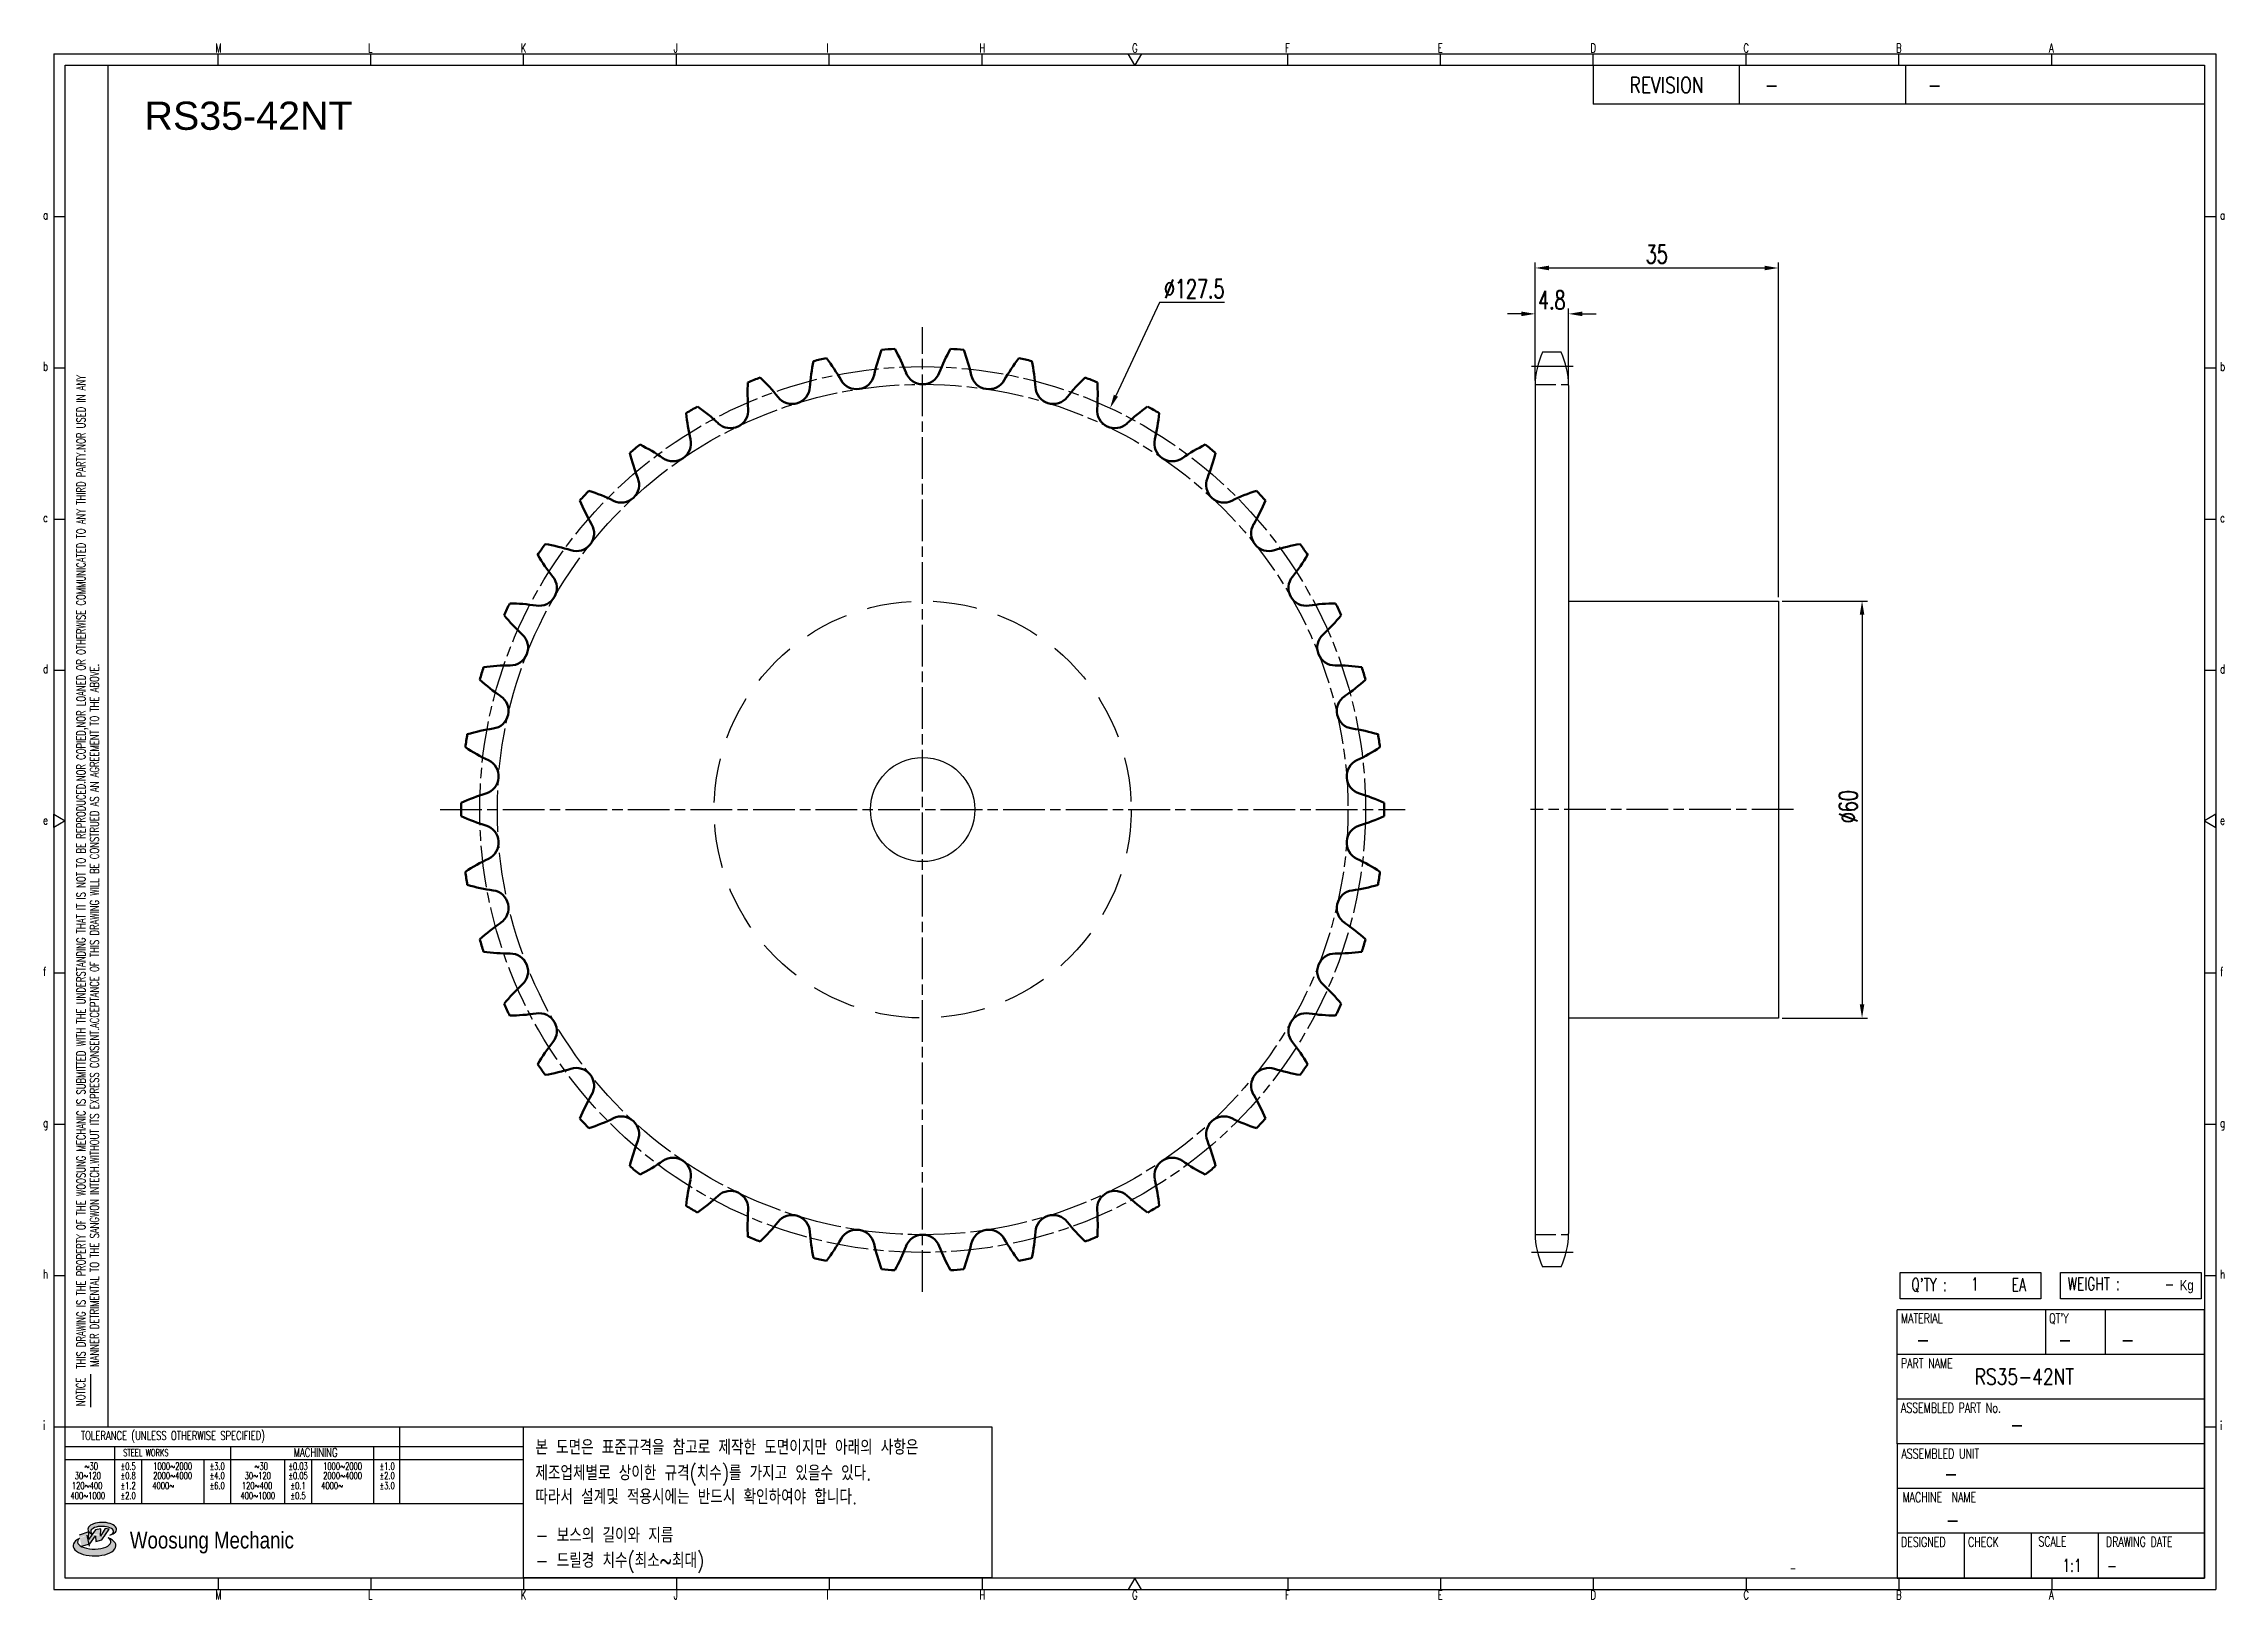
# Model space of a CAD drawing. Header units: millimetres. Extents: x -44811 to -44498, y 1096 to 1320.
import ezdxf
from ezdxf.enums import TextEntityAlignment as Align

# ---------------------------------------------------------------- set-up
doc = ezdxf.new("R2010")
doc.units = ezdxf.units.MM
for name, pattern in [('AM_ISO02W050', [7.5, 6, -1.5]), ('AM_ISO02W050x2', [3.75, 3, -0.75]), ('AM_ISO08W050', [18, 12, -1.5, 3, -1.5]), ('AM_ISO08W050x2', [9, 6, -0.75, 1.5, -0.75]), ('HIDDEN', [9.525, 6.35, -3.175])]:
    doc.linetypes.add(name, pattern=pattern)
for name, color, linetype, lineweight in [('AM_0N', 7, 'Continuous', 50), ('AM_3N', 6, 'AM_ISO02W050', 25), ('AM_7', 4, 'AM_ISO08W050', 25), ('AM_7N', 4, 'AM_ISO08W050', 25)]:
    doc.layers.add(name, color=color, linetype=linetype, lineweight=lineweight)
for name, color, linetype in [('HL', 2, 'HIDDEN'), ('S-DIM', 7, 'Continuous'), ('TITLE', 7, 'Continuous'), ('도면레이아웃', 7, 'Continuous')]:
    doc.layers.add(name, color=color, linetype=linetype)
doc.styles.add('HAN', font='ROMANS.shx', dxfattribs={"width": 0.7, "bigfont": 'whgtxt.shx'})
doc.styles.add('HKD_ST2', font='romans.shx', dxfattribs={"width": 0.7, "height": 4, "bigfont": '@extfont2.shx'})
doc.styles.add('HSG', font='SIMPLEX.shx', dxfattribs={"width": 0.7, "bigfont": 'HSG.shx'})
doc.styles.add('ROMANS', font='romans.shx', dxfattribs={"width": 0.7, "bigfont": 'whgtxt.shx'})
doc.styles.add('SLDTEXTSTYLE4', font='arial.ttf', dxfattribs={"width": 0.8})
doc.styles.get("Standard").update_dxf_attribs({"font": 'arial.ttf'})
doc.dimstyles.new('APP3.5', dxfattribs={"dimscale": 1.1, "dimtxt": 2.4, "dimasz": 1.8, "dimexe": 0.7, "dimexo": 0.5, "dimgap": 0.6, "dimtad": 1, "dimtoh": 1, "dimdec": 1, "dimrnd": 0.01, "dimzin": 9, "dimdsep": 46, "dimtxsty": 'HSG', "dimcen": 0, "dimclrd": 1, "dimclre": 1, "dimclrt": 256, "dimazin": 2, "dimtp": 1, "dimtm": 1, "dimtfac": 0.5, "dimtdec": 1, "dimtofl": 0, "dimtmove": 0, "dimatfit": 3, "dimfxl": 0, "dimtvp": 1, "dimtolj": 2, "dimlwd": -1, "dimlwe": -1, "dimarcsym": 0})

# ---------------------------------------------------------------- blocks, each defined once
blk = doc.blocks.new('SUYWSHJH')
at = {"layer": '도면레이아웃'}
h = blk.add_hatch(color=10, dxfattribs=at)
h.paths.add_polyline_path([(1.544, 35.177), (1.554, 34.966), (1.779, 35.034), (2.054, 35.422), (1.908, 35.446), (1.728, 35.167), (1.741, 35.439), (1.547, 35.405), (1.292, 35.041), (1.295, 35.33), (0.943, 35.208), (1.03, 34.8), (1.336, 34.885)])
edge = h.paths.add_edge_path()
edge.add_ellipse((1.795, 35.421), major_axis=(-0.53, 0), ratio=0.487785, start_angle=122.36065, end_angle=403.39574)
edge.add_line((1.411, 35.244), (1.419, 35.261))
edge.add_ellipse((1.798, 35.344), major_axis=(-0.423, 0), ratio=0.444396, start_angle=131.58977, end_angle=386.19408, ccw=False)
edge = h.paths.add_edge_path()
edge.add_ellipse((1.512, 34.815), major_axis=(-0.793, 0), ratio=0.480113, start_angle=314.67633, end_angle=590.85213)
edge.add_ellipse((1.501, 34.958), major_axis=(-0.62, 0), ratio=0.43311, start_angle=331.7024, end_angle=574.42495, ccw=False)
for p, q in [((0, 90.118), (80.15, 90.118)), ((0, 90.118), (0, 33.191)), ((6.089, 89.693), (6.089, 90.118)), ((11.753, 89.693), (11.753, 90.118)), ((17.418, 89.693), (17.418, 90.118)), ((23.082, 89.693), (23.082, 90.118)), ((28.746, 89.693), (28.746, 90.118)), ((34.411, 89.693), (34.411, 90.118)), ((45.739, 89.693), (45.739, 90.118)), ((51.404, 89.693), (51.404, 90.118)), ((57.068, 89.693), (57.068, 90.118)), ((62.732, 89.693), (62.732, 90.118)), ((68.397, 89.693), (68.397, 90.118)), ((74.061, 89.693), (74.061, 90.118)), ((80.15, 90.118), (80.15, 33.191)), ((0, 84.085), (0.425, 84.085)), ((79.725, 84.085), (80.15, 84.085)), ((0, 78.478), (0.425, 78.478)), ((79.725, 78.478), (80.15, 78.478)), ((0, 72.87), (0.425, 72.87)), ((79.725, 72.87), (80.15, 72.87)), ((0, 67.262), (0.425, 67.262)), ((79.725, 67.262), (80.15, 67.262)), ((0, 56.047), (0.425, 56.047)), ((79.725, 56.047), (80.15, 56.047)), ((0, 50.439), (0.425, 50.439)), ((79.725, 50.439), (80.15, 50.439)), ((0, 44.832), (0.425, 44.832)), ((79.725, 44.832), (80.15, 44.832)), ((1.377, 39.947), (1.377, 41.174)), ((0, 39.224), (0.425, 39.224)), ((79.725, 39.224), (80.15, 39.224)), ((0, 33.191), (80.15, 33.191)), ((6.089, 33.616), (6.089, 33.191)), ((11.753, 33.616), (11.753, 33.191)), ((17.418, 33.616), (17.418, 33.191)), ((23.082, 33.616), (23.082, 33.191)), ((28.746, 33.616), (28.746, 33.191)), ((34.411, 33.616), (34.411, 33.191)), ((45.739, 33.616), (45.739, 33.191)), ((51.404, 33.616), (51.404, 33.191)), ((57.068, 33.616), (57.068, 33.191)), ((62.732, 33.616), (62.732, 33.191)), ((68.397, 33.616), (68.397, 33.191)), ((74.061, 33.616), (74.061, 33.191))]:
    blk.add_line(p, q)
at = {"color": 2}
for p, q in [((2.017, 39.224), (2.017, 89.693)), ((0.425, 39.224), (17.418, 39.224)), ((12.816, 39.224), (12.816, 36.382)), ((17.418, 33.616), (17.418, 39.224)), ((0.425, 38.487), (17.418, 38.487)), ((0.425, 38.012), (17.418, 38.012)), ((2.257, 38.487), (2.257, 36.382)), ((3.257, 38.012), (3.257, 36.382)), ((5.557, 38.012), (5.557, 36.382)), ((6.557, 38.5), (6.557, 36.382)), ((8.557, 38.012), (8.557, 36.382)), ((9.557, 38.026), (9.557, 36.382)), ((11.857, 38.487), (11.857, 36.382)), ((0.425, 36.382), (17.418, 36.382))]:
    blk.add_line(p, q, dxfattribs=at)
at = {"color": 6, "ltscale": 0.5}
for p, q in [((57.068, 89.693), (57.068, 88.246)), ((62.47, 89.693), (62.47, 88.246)), ((68.635, 89.693), (68.635, 88.246)), ((79.725, 88.246), (57.068, 88.246)), ((68.336, 38.59), (68.336, 43.563)), ((79.725, 43.563), (68.336, 43.563)), ((73.827, 43.563), (73.827, 41.905)), ((76.037, 43.563), (76.037, 41.905)), ((79.725, 38.59), (79.725, 43.563)), ((79.725, 41.905), (68.336, 41.905)), ((79.725, 40.248), (68.336, 40.248)), ((68.336, 38.59), (68.336, 33.616)), ((79.725, 38.59), (68.336, 38.59)), ((79.725, 33.616), (79.725, 38.59)), ((79.725, 36.932), (68.336, 36.932)), ((79.725, 35.274), (68.336, 35.274)), ((70.822, 33.616), (70.822, 35.274)), ((73.309, 33.616), (73.309, 35.274)), ((75.796, 33.616), (75.796, 35.274)), ((68.336, 33.616), (79.725, 33.616))]:
    blk.add_line(p, q, dxfattribs=at)
for points in [[(40.075, 89.693), (39.83, 90.118), (40.32, 90.118)], [(0.425, 89.693), (79.725, 89.693), (79.725, 33.616), (0.425, 33.616)], [(0.425, 61.679), (0, 61.433), (0, 61.924)], [(79.725, 61.679), (80.15, 61.433), (80.15, 61.924)], [(40.075, 33.616), (39.83, 33.191), (40.32, 33.191)]]:
    blk.add_lwpolyline(points, close=True)
at = {"layer": 'TITLE', "color": 20}
for p, q in [((68.449, 43.961), (68.449, 44.936)), ((68.449, 44.936), (73.654, 44.936)), ((73.654, 44.936), (73.654, 43.961)), ((74.39, 43.961), (74.39, 44.936)), ((74.39, 44.936), (79.595, 44.936)), ((79.595, 44.936), (79.595, 43.961)), ((73.654, 43.961), (68.449, 43.961)), ((79.595, 43.961), (74.39, 43.961))]:
    blk.add_line(p, q, dxfattribs=at)
at = {"layer": '도면레이아웃'}
for p, q in [((1.295, 35.33), (0.943, 35.208)), ((1.03, 34.8), (1.336, 34.885)), ((1.224, 35.208), (1.311, 34.8)), ((1.224, 35.208), (1.224, 35.208)), ((1.547, 35.405), (1.292, 35.041)), ((1.292, 35.041), (1.295, 35.33)), ((1.336, 34.885), (1.544, 35.177)), ((1.419, 35.261), (1.411, 35.244)), ((1.544, 35.177), (1.554, 34.966)), ((1.741, 35.439), (1.547, 35.405)), ((1.554, 34.966), (1.779, 35.034)), ((1.908, 35.446), (1.728, 35.167)), ((1.728, 35.167), (1.741, 35.439)), ((1.779, 35.034), (2.054, 35.422)), ((2.054, 35.422), (1.908, 35.446))]:
    blk.add_line(p, q, dxfattribs=at)
for centre, major_axis, ratio, start_param, end_param in [((1.795, 35.421), (-0.53, 0), 0.487785, 2.135596, 7.040584), ((1.512, 34.815), (-0.793, 0), 0.480113, 5.492138, 10.312315), ((1.501, 34.958), (-0.62, 0), 0.43311, 5.789299, 10.025607), ((1.798, 35.344), (-0.423, 0), 0.444396, 2.296675, 6.740358)]:
    blk.add_ellipse(centre, major_axis=major_axis, ratio=ratio, start_param=start_param, end_param=end_param, dxfattribs=at)
at = {"color": 4, "style": 'HKD_ST2', "width": 0.7}
for s, p in [('M', (5.988, 90.164)), ('L', (11.652, 90.164)), ('K', (17.316, 90.164)), ('J', (22.981, 90.164)), ('I', (28.645, 90.164)), ('H', (34.309, 90.164)), ('G', (39.974, 90.164)), ('F', (45.638, 90.164)), ('E', (51.302, 90.164)), ('D', (56.967, 90.164)), ('C', (62.631, 90.164)), ('B', (68.295, 90.164)), ('A', (73.96, 90.164)), ('a', (-0.395, 83.976)), ('a', (80.305, 83.97)), ('b', (-0.395, 78.368)), ('b', (80.305, 78.362)), ('c', (-0.395, 72.76)), ('c', (80.305, 72.754)), ('d', (-0.395, 67.153)), ('d', (80.305, 67.147)), ('e', (-0.395, 61.545)), ('e', (80.305, 61.539)), ('f', (-0.395, 55.937)), ('f', (80.305, 55.931)), ('g', (-0.395, 50.33)), ('g', (80.305, 50.324)), ('h', (-0.395, 44.722)), ('h', (80.305, 44.716)), ('i', (-0.395, 39.114)), ('i', (80.305, 39.108)), ('M', (5.988, 32.824)), ('L', (11.652, 32.824)), ('K', (17.316, 32.824)), ('J', (22.981, 32.824)), ('I', (28.645, 32.824)), ('H', (34.309, 32.824)), ('G', (39.974, 32.824)), ('F', (45.638, 32.824)), ('E', (51.302, 32.824)), ('D', (56.967, 32.824)), ('C', (62.631, 32.824)), ('B', (68.295, 32.824)), ('A', (73.96, 32.824))]:
    blk.add_text(s, height=0.326, dxfattribs=at).set_placement(p)
for s, height, style, width, p in [('REVISION', 0.5806, 'HAN', 0.8, (58.415, 88.664)), ('-', 0.581, 'HAN', 0.8, (63.426, 88.664)), ('-', 0.581, 'HAN', 0.8, (69.468, 88.664)), ("Q'TY : ", 0.4746, 'HKD_ST2', 0.7, (68.857, 44.253)), ('1', 0.475, 'HKD_ST2', 0.7, (71.071, 44.275)), ('EA', 0.4746, 'HKD_ST2', 0.7, (72.578, 44.253)), ('WEIGHT : ', 0.4746, 'HKD_ST2', 0.7, (74.65, 44.286)), ('-', 0.581, 'HAN', 0.8, (69.029, 42.157)), ('-', 0.581, 'HAN', 0.8, (74.289, 42.157)), ('-', 0.581, 'HAN', 0.8, (76.623, 42.157)), ('-', 0.581, 'HAN', 0.8, (72.515, 39.013)), ('-', 0.581, 'HAN', 0.8, (70.067, 37.189)), ('-', 0.581, 'HAN', 0.8, (70.126, 35.48)), ('1:1', 0.4746, 'HKD_ST2', 0.7, (74.458, 33.848)), ('-', 0.475, 'HKD_ST2', 0.7, (76.112, 33.837))]:
    blk.add_text(s, height=height, dxfattribs=dict(style=style, width=width)).set_placement(p)
at = {"color": 1, "style": 'HKD_ST2', "width": 0.7}
for s, p in [(' THIS DRAWING IS THE PROPERTY OF THE WOOSUNG MECHANIC IS SUBMITTED WITH THE UNDERSTANDING THAT IT IS NOT TO BE REPRODUCED.NOR COPIED,NOR LOANED OR OTHERWISE COMMUNICATED TO ANY THIRD PARTY.NOR USED IN ANY', (1.173, 41.217)), ('MANNER DETRIMENTAL TO THE SANGWON INTECH.WITHOUT ITS EXPRESS CONSENT.ACCEPTANCE OF THIS DRAWING WILL BE CONSTRUED AS AN AGREEMENT TO THE ABOVE.', (1.672, 41.447))]:
    blk.add_text(s, height=0.326266, rotation=90, dxfattribs=at).set_placement(p)
at = {"style": 'HKD_ST2', "width": 0.7}
blk.add_text('-', height=0.475, dxfattribs=at).set_placement((78.613, 44.286), align=Align.RIGHT)
at = {"color": 4, "style": 'HKD_ST2', "width": 0.7}
for s, height, p in [('MATERIAL', 0.3651, (68.474, 43.425)), ("QT'Y", 0.3651, (73.965, 43.425)), ('PART NAME', 0.3651, (68.474, 41.756)), ('ASSEMBLED PART No.', 0.36511, (68.474, 40.109)), ('ASSEMBLED UNIT', 0.36511, (68.49, 38.408)), ('MACHINE  NAME', 0.36511, (68.532, 36.794)), ('DESIGNED', 0.3651, (68.474, 35.136)), ('CHECK', 0.3651, (70.961, 35.136)), ('SCALE', 0.3651, (73.566, 35.153)), ('DRAWING DATE', 0.36511, (76.071, 35.141))]:
    blk.add_text(s, height=height, dxfattribs=at).set_placement(p, align=Align.TOP_LEFT)
at = {"style": 'HKD_ST2', "width": 0.7}
blk.add_text('NOTICE', height=0.3263, rotation=90, dxfattribs=at).set_placement((1.163, 39.988))
for s, height, style, width, p in [('TOLERANCE (UNLESS OTHERWISE SPECIFIED)', 0.32627, 'HKD_ST2', 0.7, (4.417, 38.896)), ('-', 0.326, 'ROMANS', 0.65, (64.469, 33.975))]:
    blk.add_text(s, height=height, dxfattribs=dict(style=style, width=width)).set_placement(p, align=Align.MIDDLE_CENTER)
at = {"color": 4, "style": 'HKD_ST2', "width": 0.7}
for s, height, p in [('STEEL WORKS', 0.26101, (3.416, 38.268)), ('MACHINING', 0.3263, (9.707, 38.27)), ('%%P0.5', 0.261, (2.757, 37.762)), ('%%P0.8', 0.261, (2.757, 37.411)), ('%%P3.0', 0.261, (6.057, 37.762)), ('%%P4.0', 0.261, (6.057, 37.411)), ('%%P0.03', 0.261, (9.057, 37.762)), ('%%P0.05', 0.261, (9.057, 37.411)), ('%%P1.0', 0.261, (12.357, 37.762)), ('%%P2.0', 0.261, (12.357, 37.411)), ('%%P1.2', 0.261, (2.757, 37.045)), ('%%P2.0', 0.261, (2.757, 36.67)), ('%%P6.0', 0.261, (6.057, 37.045)), ('%%P0.1', 0.261, (9.057, 37.045)), ('%%P0.5', 0.261, (9.057, 36.67)), ('%%P3.0', 0.261, (12.357, 37.045))]:
    blk.add_text(s, height=height, dxfattribs=at).set_placement(p, align=Align.MIDDLE)
for s, height, p in [('30%%126120', 0.261, (1.263, 37.411)), ('%%12630', 0.261, (1.389, 37.762)), ('2000%%1264000', 0.26101, (4.407, 37.411)), ('1000%%1262000', 0.26101, (4.407, 37.762)), ('30%%126120', 0.261, (7.563, 37.411)), ('%%12630', 0.261, (7.689, 37.762)), ('2000%%1264000', 0.26101, (10.707, 37.411)), ('1000%%1262000', 0.26101, (10.707, 37.762)), ('400%%1261000', 0.26101, (1.263, 36.67)), ('120%%126400', 0.26101, (1.237, 37.045)), ('4000%%126', 0.261, (4.061, 37.045)), ('400%%1261000', 0.26101, (7.563, 36.67)), ('120%%126400', 0.26101, (7.537, 37.045)), ('4000%%126', 0.261, (10.321, 37.045))]:
    blk.add_text(s, height=height, dxfattribs=at).set_placement(p, align=Align.MIDDLE_CENTER)
at = {"color": 1, "style": 'SLDTEXTSTYLE4', "width": 0.8}
blk.add_text('Woosung Mechanic', height=0.61957, dxfattribs=at).set_placement((2.822, 34.711))
at = {"layer": 'TITLE', "width": 0.8}
blk.add_text('Kg', height=0.3789, dxfattribs=at).set_placement((78.807, 44.286))
blk = doc.blocks.new('*D467')
at = {"layer": 'Defpoints', "color": 0, "transparency": 16777216}
for p in [(-44592.06, 1281.1), (-44596.86, 1270.95), (-44592.06, 1270.79)]:
    blk.add_point(p, dxfattribs=at)
at = {"layer": 'S-DIM', "color": 1, "transparency": 16777216}
for p, q in [((-44598.84, 1281.1), (-44600.82, 1281.1)), ((-44596.86, 1271.5), (-44596.86, 1281.87)), ((-44592.06, 1271.34), (-44592.06, 1281.87)), ((-44590.08, 1281.1), (-44588.1, 1281.1))]:
    blk.add_line(p, q, dxfattribs=at)
for points in [[(-44598.84, 1281.43), (-44598.84, 1280.77), (-44596.86, 1281.1)], [(-44590.08, 1281.43), (-44590.08, 1280.77), (-44592.06, 1281.1)]]:
    blk.add_solid(points, dxfattribs=at)
at = {"layer": 'S-DIM', "transparency": 16777216, "insert": (-44594.46, 1283.08), "char_height": 2.64, "attachment_point": 5, "style": 'HSG'}
blk.add_mtext('\\A2;4.8', dxfattribs=at)
blk = doc.blocks.new('*D468')
at = {"layer": 'Defpoints', "color": 0, "transparency": 16777216}
for p in [(-44561.86, 1287.7), (-44596.86, 1270.95), (-44561.86, 1239.78)]:
    blk.add_point(p, dxfattribs=at)
at = {"layer": 'S-DIM', "color": 1, "transparency": 16777216}
for p, q in [((-44596.86, 1271.5), (-44596.86, 1288.47)), ((-44594.88, 1287.7), (-44563.84, 1287.7)), ((-44561.86, 1240.33), (-44561.86, 1288.47))]:
    blk.add_line(p, q, dxfattribs=at)
for points in [[(-44594.88, 1288.03), (-44594.88, 1287.37), (-44596.86, 1287.7)], [(-44563.84, 1288.03), (-44563.84, 1287.37), (-44561.86, 1287.7)]]:
    blk.add_solid(points, dxfattribs=at)
at = {"layer": 'S-DIM', "transparency": 16777216, "insert": (-44579.36, 1289.68), "char_height": 2.64, "attachment_point": 5, "style": 'HSG'}
blk.add_mtext('\\A2;35', dxfattribs=at)
blk = doc.blocks.new('*D469')
at = {"layer": 'Defpoints', "color": 0, "transparency": 16777216}
for p in [(-44561.86, 1239.78), (-44561.86, 1179.78), (-44549.82, 1179.78)]:
    blk.add_point(p, dxfattribs=at)
at = {"layer": 'S-DIM', "color": 1, "transparency": 16777216}
for p, q in [((-44561.31, 1239.78), (-44549.05, 1239.78)), ((-44549.82, 1237.8), (-44549.82, 1181.76)), ((-44561.31, 1179.78), (-44549.05, 1179.78))]:
    blk.add_line(p, q, dxfattribs=at)
for points in [[(-44550.15, 1237.8), (-44549.49, 1237.8), (-44549.82, 1239.78)], [(-44550.15, 1181.76), (-44549.49, 1181.76), (-44549.82, 1179.78)]]:
    blk.add_solid(points, dxfattribs=at)
at = {"layer": 'S-DIM', "transparency": 16777216, "insert": (-44551.8, 1210.19), "char_height": 2.64, "attachment_point": 5, "rotation": 90, "style": 'HSG'}
blk.add_mtext('\\A2;%%c60', dxfattribs=at)
blk = doc.blocks.new('*D470')
at = {"layer": 'Defpoints', "color": 0, "transparency": 16777216}
for p in [(-44658.02, 1267.53), (-44711.96, 1152.04)]:
    blk.add_point(p, dxfattribs=at)
at = {"layer": 'S-DIM', "color": 1, "transparency": 16777216}
for p, q in [((-44650.92, 1282.72), (-44657.19, 1269.32)), ((-44641.55, 1282.72), (-44650.92, 1282.72))]:
    blk.add_line(p, q, dxfattribs=at)
blk.add_solid([(-44657.48, 1269.46), (-44656.89, 1269.18), (-44658.02, 1267.53)], dxfattribs=at)
at = {"layer": 'S-DIM', "transparency": 16777216, "insert": (-44645.91, 1284.7), "char_height": 2.64, "attachment_point": 5, "style": 'HSG'}
blk.add_mtext('\\A2;∅127.5', dxfattribs=at)

msp = doc.modelspace()

# ---------------------------------------------------------------- linework, layer by layer
for p, q in [((-44593.13, 1275.59), (-44595.79, 1275.59)), ((-44596.86, 1270.79), (-44596.86, 1148.78)), ((-44592.06, 1270.79), (-44592.06, 1148.78)), ((-44593.13, 1143.98), (-44595.79, 1143.98))]:
    msp.add_line(p, q)
msp.add_lwpolyline([(-44592.06, 1239.78), (-44561.86, 1239.78), (-44561.86, 1179.78), (-44592.06, 1179.78)])
at = {"color": 4}
msp.add_lwpolyline([(-44742.41, 1120.98), (-44675.02, 1120.98), (-44675.02, 1099.21), (-44742.41, 1099.21)], close=True, dxfattribs=at)
msp.add_circle((-44684.99, 1209.78), 7.5)
for centre, start, end in [((-44585.56, 1270.79), 154.8633, 180), ((-44603.36, 1270.79), 0, 25.1367), ((-44585.56, 1148.78), 180, 205.1367), ((-44603.36, 1148.78), 334.8633, 0)]:
    msp.add_arc(centre, 11.3, start, end)
at = {"layer": 'AM_0N'}
for centre, radius, start, end in [((-44674.46, 1268.69), 26.82, 167.9119, 176.0714), ((-44684.99, 1209.78), 66.41, 102.0384, 103.6759), ((-44720.03, 1258.29), 26.82, 29.6429, 37.8024), ((-44665.8, 1266.47), 26.82, 159.3405, 167.5), ((-44684.99, 1209.78), 66.41, 93.467, 95.1045), ((-44712.41, 1262.97), 26.82, 21.0714, 29.2309), ((-44657.57, 1262.97), 26.82, 150.7691, 158.9286), ((-44684.99, 1209.78), 66.41, 84.8955, 86.533), ((-44704.18, 1266.47), 26.82, 12.5, 20.6595), ((-44649.95, 1258.29), 26.82, 142.1976, 150.3571), ((-44684.99, 1209.78), 66.41, 76.3241, 77.9616), ((-44695.52, 1268.69), 26.82, 3.9286, 12.0881), ((-44683.36, 1269.6), 26.82, 176.4834, 184.6429), ((-44684.99, 1209.78), 66.41, 110.6098, 112.2473), ((-44726.87, 1252.53), 26.82, 38.2143, 46.3738), ((-44694.49, 1272.83), 2.57, 209.6429, 347.5), ((-44684.99, 1273.54), 2.57, 201.0714, 338.9286), ((-44675.49, 1272.83), 2.57, 192.5, 330.3571), ((-44643.11, 1252.53), 26.82, 133.6262, 141.7857), ((-44684.99, 1209.78), 66.41, 67.7527, 69.3902), ((-44686.62, 1269.6), 26.82, 355.3571, 3.5166), ((-44684.99, 1209.78), 66.41, 119.1812, 120.8188), ((-44732.78, 1245.81), 26.82, 46.7857, 54.9452), ((-44703.78, 1270.71), 2.57, 218.2143, 356.0714), ((-44666.2, 1270.71), 2.57, 183.9286, 321.7857), ((-44637.21, 1245.81), 26.82, 125.0548, 133.2143), ((-44684.99, 1209.78), 66.41, 59.1812, 60.8188), ((-44692.3, 1269.18), 26.82, 185.0548, 193.2143), ((-44712.65, 1267.22), 2.57, 226.7857, 4.6429), ((-44657.33, 1267.22), 2.57, 175.3571, 313.2143), ((-44677.69, 1269.18), 26.82, 346.7857, 354.9452), ((-44684.99, 1209.78), 66.41, 127.7527, 129.3902), ((-44737.61, 1238.28), 26.82, 55.3571, 63.5166), ((-44720.91, 1262.46), 2.57, 235.3571, 13.2143), ((-44649.08, 1262.46), 2.57, 166.7857, 304.6429), ((-44632.37, 1238.28), 26.82, 116.4834, 124.6429), ((-44684.99, 1209.78), 66.41, 50.6098, 52.2473), ((-44701.07, 1267.43), 26.82, 193.6262, 201.7857), ((-44668.92, 1267.43), 26.82, 338.2143, 346.3738), ((-44684.99, 1209.78), 66.41, 136.3241, 137.9616), ((-44741.27, 1230.12), 26.82, 63.9286, 72.0881), ((-44728.36, 1256.52), 2.57, 243.9286, 21.7857), ((-44641.63, 1256.52), 2.57, 158.2143, 296.0714), ((-44628.71, 1230.12), 26.82, 107.9119, 116.0714), ((-44684.99, 1209.78), 66.41, 42.0384, 43.6759), ((-44709.48, 1264.39), 26.82, 202.1976, 210.3571), ((-44660.5, 1264.39), 26.82, 329.6429, 337.8024), ((-44734.84, 1249.53), 2.57, 252.5, 30.3571), ((-44635.15, 1249.53), 2.57, 149.6429, 287.5), ((-44684.99, 1209.78), 66.41, 144.8955, 146.533), ((-44717.34, 1260.13), 26.82, 210.7691, 218.9286), ((-44743.67, 1221.51), 26.82, 72.5, 80.6595), ((-44626.31, 1221.51), 26.82, 99.3405, 107.5), ((-44652.64, 1260.13), 26.82, 321.0714, 329.2309), ((-44684.99, 1209.78), 66.41, 33.467, 35.1045), ((-44740.2, 1241.66), 2.57, 261.0714, 38.9286), ((-44629.78, 1241.66), 2.57, 141.0714, 278.9286), ((-44684.99, 1209.78), 66.41, 153.467, 155.1045), ((-44724.48, 1254.74), 26.82, 219.3405, 227.5), ((-44744.77, 1212.63), 26.82, 81.0714, 89.2309), ((-44625.22, 1212.63), 26.82, 90.7691, 98.9286), ((-44645.5, 1254.74), 26.82, 312.5, 320.6595), ((-44684.99, 1209.78), 66.41, 24.8955, 26.533), ((-44744.34, 1233.08), 2.57, 269.6429, 47.5), ((-44625.64, 1233.08), 2.57, 132.5, 270.3571), ((-44684.99, 1209.78), 66.41, 162.0384, 163.6759), ((-44744.52, 1203.69), 26.82, 89.6429, 97.8024), ((-44625.46, 1203.69), 26.82, 82.1976, 90.3571), ((-44684.99, 1209.78), 66.41, 16.3241, 17.9616), ((-44730.74, 1248.35), 26.82, 227.9119, 236.0714), ((-44639.24, 1248.35), 26.82, 303.9286, 312.0881), ((-44747.15, 1223.97), 2.57, 278.2143, 56.0714), ((-44622.83, 1223.97), 2.57, 123.9286, 261.7857), ((-44742.95, 1194.88), 26.82, 98.2143, 106.3738), ((-44627.03, 1194.88), 26.82, 73.6262, 81.7857), ((-44684.99, 1209.78), 66.41, 170.6098, 172.2473), ((-44735.98, 1241.1), 26.82, 236.4834, 244.6429), ((-44634, 1241.1), 26.82, 295.3571, 303.5166), ((-44684.99, 1209.78), 66.41, 7.7527, 9.3902), ((-44748.57, 1214.55), 2.57, 286.7857, 64.6429), ((-44621.41, 1214.55), 2.57, 115.3571, 253.2143), ((-44740.08, 1186.41), 26.82, 106.7857, 114.9452), ((-44629.9, 1186.41), 26.82, 65.0548, 73.2143), ((-44684.99, 1209.78), 66.41, 179.1812, 180.8188), ((-44740.08, 1233.15), 26.82, 245.0548, 253.2143), ((-44629.9, 1233.15), 26.82, 286.7857, 294.9452), ((-44684.99, 1209.78), 66.41, 359.1812, 0.8188), ((-44748.57, 1205.02), 2.57, 295.3571, 73.2143), ((-44621.41, 1205.02), 2.57, 106.7857, 244.6429), ((-44735.98, 1178.46), 26.82, 115.3571, 123.5166), ((-44634, 1178.46), 26.82, 56.4834, 64.6429), ((-44684.99, 1209.78), 66.41, 187.7527, 189.3902), ((-44742.95, 1224.68), 26.82, 253.6262, 261.7857), ((-44627.03, 1224.68), 26.82, 278.2143, 286.3738), ((-44684.99, 1209.78), 66.41, 350.6098, 352.2473), ((-44747.15, 1195.6), 2.57, 303.9286, 81.7857), ((-44622.83, 1195.6), 2.57, 98.2143, 236.0714), ((-44730.74, 1171.21), 26.82, 123.9286, 132.0881), ((-44639.24, 1171.21), 26.82, 47.9119, 56.0714), ((-44684.99, 1209.78), 66.41, 196.3241, 197.9616), ((-44744.52, 1215.88), 26.82, 262.1976, 270.3571), ((-44625.46, 1215.88), 26.82, 269.6429, 277.8024), ((-44684.99, 1209.78), 66.41, 342.0384, 343.6759), ((-44744.34, 1186.49), 2.57, 312.5, 90.3571), ((-44625.64, 1186.49), 2.57, 89.6429, 227.5), ((-44724.48, 1164.82), 26.82, 132.5, 140.6595), ((-44645.5, 1164.82), 26.82, 39.3405, 47.5), ((-44684.99, 1209.78), 66.41, 204.8955, 206.533), ((-44744.77, 1206.94), 26.82, 270.7691, 278.9286), ((-44740.2, 1177.91), 2.57, 321.0714, 98.9286), ((-44629.78, 1177.91), 2.57, 81.0714, 218.9286), ((-44625.22, 1206.94), 26.82, 261.0714, 269.2309), ((-44684.99, 1209.78), 66.41, 333.467, 335.1045), ((-44717.34, 1159.44), 26.82, 141.0714, 149.2309), ((-44652.64, 1159.44), 26.82, 30.7691, 38.9286), ((-44684.99, 1209.78), 66.41, 213.467, 215.1045), ((-44743.67, 1198.06), 26.82, 279.3405, 287.5), ((-44734.84, 1170.03), 2.57, 329.6429, 107.5), ((-44635.15, 1170.03), 2.57, 72.5, 210.3571), ((-44626.31, 1198.06), 26.82, 252.5, 260.6595), ((-44684.99, 1209.78), 66.41, 324.8955, 326.533), ((-44709.48, 1155.18), 26.82, 149.6429, 157.8024), ((-44660.5, 1155.18), 26.82, 22.1976, 30.3571), ((-44684.99, 1209.78), 66.41, 222.0384, 223.6759), ((-44741.27, 1189.45), 26.82, 287.9119, 296.0714), ((-44728.36, 1163.05), 2.57, 338.2143, 116.0714), ((-44641.63, 1163.05), 2.57, 63.9286, 201.7857), ((-44628.71, 1189.45), 26.82, 243.9286, 252.0881), ((-44684.99, 1209.78), 66.41, 316.3241, 317.9616), ((-44701.07, 1152.14), 26.82, 158.2143, 166.3738), ((-44668.92, 1152.14), 26.82, 13.6262, 21.7857), ((-44684.99, 1209.78), 66.41, 230.6098, 232.2473), ((-44737.61, 1181.28), 26.82, 296.4834, 304.6429), ((-44720.91, 1157.11), 2.57, 346.7857, 124.6429), ((-44649.08, 1157.11), 2.57, 55.3571, 193.2143), ((-44632.37, 1181.28), 26.82, 235.3571, 243.5166), ((-44684.99, 1209.78), 66.41, 307.7527, 309.3902), ((-44692.3, 1150.39), 26.82, 166.7857, 174.9452), ((-44712.65, 1152.34), 2.57, 355.3571, 133.2143), ((-44657.33, 1152.34), 2.57, 46.7857, 184.6429), ((-44677.69, 1150.39), 26.82, 5.0548, 13.2143), ((-44684.99, 1209.78), 66.41, 239.1812, 240.8188), ((-44732.78, 1173.76), 26.82, 305.0548, 313.2143), ((-44683.36, 1149.96), 26.82, 175.3571, 183.5166), ((-44686.62, 1149.96), 26.82, 356.4834, 4.6429), ((-44637.21, 1173.76), 26.82, 226.7857, 234.9452), ((-44684.99, 1209.78), 66.41, 299.1812, 300.8188), ((-44726.87, 1167.04), 26.82, 313.6262, 321.7857), ((-44703.78, 1148.86), 2.57, 3.9286, 141.7857), ((-44674.46, 1150.87), 26.82, 183.9286, 192.0881), ((-44694.49, 1146.74), 2.57, 12.5, 150.3571), ((-44684.99, 1146.03), 2.57, 21.0714, 158.9286), ((-44675.49, 1146.74), 2.57, 29.6429, 167.5), ((-44695.52, 1150.87), 26.82, 347.9119, 356.0714), ((-44666.2, 1148.86), 2.57, 38.2143, 176.0714), ((-44643.11, 1167.04), 26.82, 218.2143, 226.3738), ((-44684.99, 1209.78), 66.41, 247.7527, 249.3902), ((-44720.03, 1161.28), 26.82, 322.1976, 330.3571), ((-44665.8, 1153.1), 26.82, 192.5, 200.6595), ((-44712.41, 1156.59), 26.82, 330.7691, 338.9286), ((-44657.57, 1156.59), 26.82, 201.0714, 209.2309), ((-44704.18, 1153.1), 26.82, 339.3405, 347.5), ((-44649.95, 1161.28), 26.82, 209.6429, 217.8024), ((-44684.99, 1209.78), 66.41, 290.6098, 292.2473), ((-44684.99, 1209.78), 66.41, 256.3241, 257.9616), ((-44684.99, 1209.78), 66.41, 264.8955, 266.533), ((-44684.99, 1209.78), 66.41, 273.467, 275.1045), ((-44684.99, 1209.78), 66.41, 282.0384, 283.6759)]:
    msp.add_arc(centre, radius, start, end, dxfattribs=at)
at = {"layer": 'AM_3N', "linetype": 'AM_ISO02W050x2'}
for p, q in [((-44596.86, 1270.95), (-44592.06, 1270.95)), ((-44596.86, 1148.62), (-44592.06, 1148.62))]:
    msp.add_line(p, q, dxfattribs=at)
at = {"layer": 'AM_7', "linetype": 'AM_ISO08W050x2'}
for p, q in [((-44591.4, 1273.51), (-44597.52, 1273.51)), ((-44559.7, 1209.78), (-44597.52, 1209.78)), ((-44591.4, 1146.05), (-44597.52, 1146.05))]:
    msp.add_line(p, q, dxfattribs=at)
for radius in [63.73, 61.19]:
    msp.add_circle((-44684.99, 1209.78), radius, dxfattribs=at)
at = {"layer": 'AM_7N', "linetype": 'AM_ISO08W050x2'}
for p, q in [((-44684.99, 1140.37), (-44684.99, 1279.19)), ((-44754.4, 1209.78), (-44615.58, 1209.78))]:
    msp.add_line(p, q, dxfattribs=at)
at = {"layer": 'HL'}
msp.add_circle((-44684.99, 1209.78), 30, dxfattribs=at)

# ---------------------------------------------------------------- block references
at = {"xscale": 3.881852450145503, "yscale": 3.881852450145503, "zscale": 3.881852450145503}
msp.add_blockref('SUYWSHJH', (-44810.02, 968.71), dxfattribs=at)

# ---------------------------------------------------------------- texts
at = {"color": 2}
msp.add_text('RS35-42NT', height=4.056, dxfattribs=at).set_placement((-44796.95, 1307.58))
at = {"style": 'HAN', "width": 0.8}
msp.add_text('RS35-42NT', height=2.254, dxfattribs=at).set_placement((-44533.61, 1127.04))
at = {"color": 4, "style": 'HAN', "width": 0.8}
for s, p in [('본 도면은 표준규격을 참고로 제작한 도면이지만 아래의 사항은', (-44740.72, 1116.95)), ('제조업체별로 상이한 규격(치수)를 가지고 있을수 있다.', (-44740.72, 1113.25)), ('따라서 설계및 적용시에는 반드시 확인하여야 합니다.', (-44740.72, 1109.82)), ('- 보스의 길이와 지름', (-44740.72, 1104.29)), ('- 드릴경 치수(최소~최대)', (-44740.72, 1100.66))]:
    msp.add_text(s, height=2.1325, dxfattribs=at).set_placement(p)

# ---------------------------------------------------------------- dimensions: what is measured, and where the dimension line sits
at = {"layer": 'S-DIM'}
dim = msp.add_linear_dim(base=(-44561.86, 1287.7), p1=(-44596.86, 1270.95), p2=(-44561.86, 1239.78), dimstyle='APP3.5', dxfattribs=at)
dim.commit()
dim.dimension.update_dxf_attribs({"geometry": '*D468', "text_midpoint": (-44579.36, 1289.68)})
dim = msp.add_diameter_dim_2p(p1=(-44711.96, 1152.04), p2=(-44658.02, 1267.53), dimstyle='APP3.5', dxfattribs=at)
dim.commit()
dim.dimension.update_dxf_attribs({"geometry": '*D470', "text_midpoint": (-44645.91, 1282.72), "dimtype": 163})
dim = msp.add_linear_dim(base=(-44592.06, 1281.1), p1=(-44596.86, 1270.95), p2=(-44592.06, 1270.79), dimstyle='APP3.5', dxfattribs=at)
dim.commit()
dim.dimension.update_dxf_attribs({"geometry": '*D467', "text_midpoint": (-44594.46, 1281.1), "dimtype": 160})
dim = msp.add_linear_dim(base=(-44549.82, 1179.78), p1=(-44561.86, 1239.78), p2=(-44561.86, 1179.78), angle=90, text='%%c<>', dimstyle='APP3.5', dxfattribs=at)
dim.commit()
dim.dimension.update_dxf_attribs({"geometry": '*D469', "text_midpoint": (-44549.82, 1210.19), "dimtype": 160})

doc.saveas('drawing.dxf')
